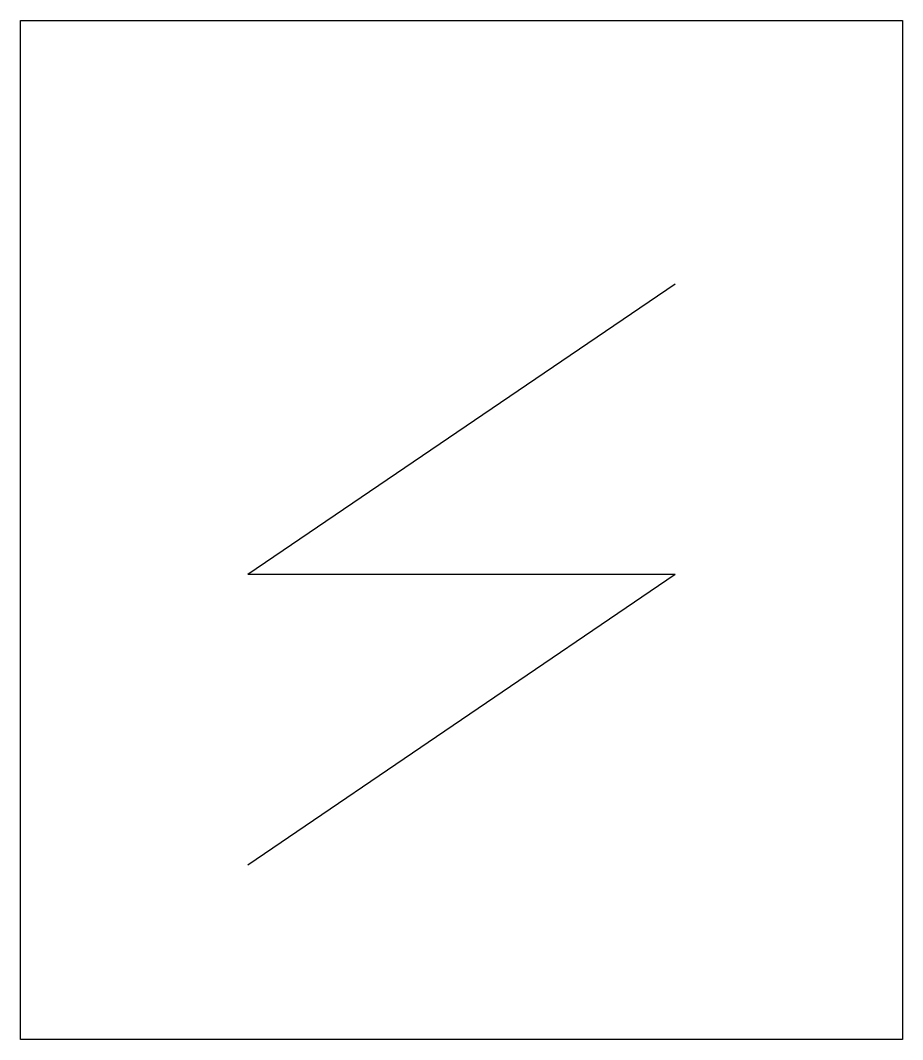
# Model space of a CAD drawing. Header units: millimetres. Extents: x 10196.2 to 10227.8, y 2457.8 to 2494.2.
import ezdxf

# ---------------------------------------------------------------- set-up
doc = ezdxf.new("R2010")
doc.units = ezdxf.units.MM
doc.header["$LTSCALE"] = 0.5
doc.layers.add('INCENDIO 01', color=1, linetype='Continuous')

msp = doc.modelspace()

# ---------------------------------------------------------------- linework, layer by layer
at = {"layer": 'INCENDIO 01'}
for p, q in [((10204.367, 2474.41), (10219.649, 2484.793)), ((10204.367, 2474.41), (10219.649, 2474.41)), ((10204.367, 2464.027), (10219.649, 2474.41))]:
    msp.add_line(p, q, dxfattribs=at)
msp.add_lwpolyline([(10227.778, 2494.203), (10227.778, 2457.781), (10196.238, 2457.781), (10196.238, 2494.203)], close=True, dxfattribs=at)

doc.saveas('drawing.dxf')
